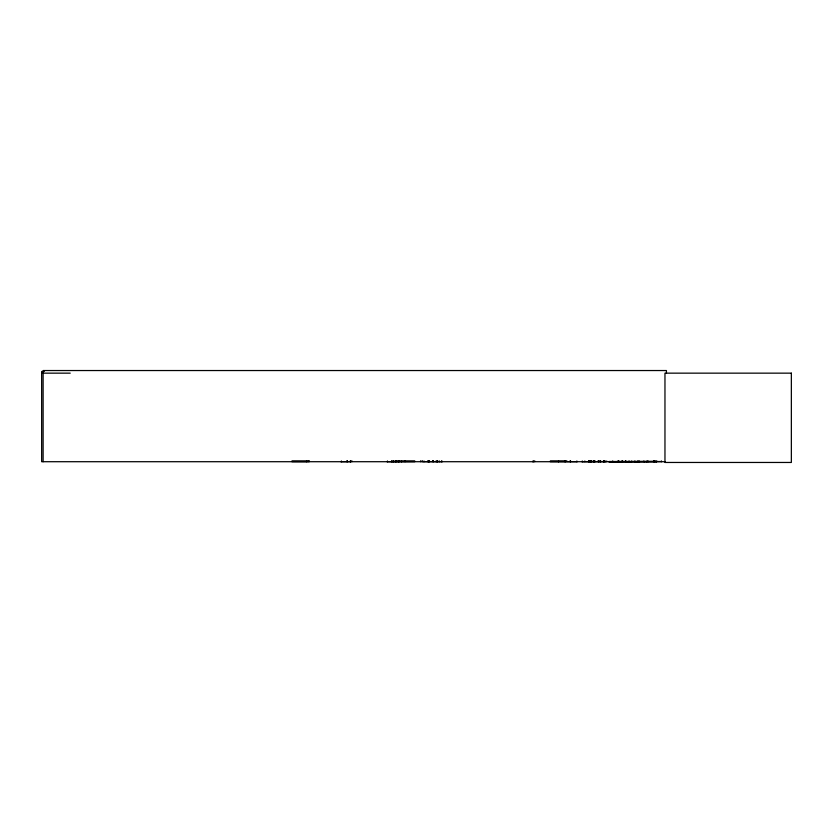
<?xml version="1.0" encoding="UTF-8"?>
<svg xmlns="http://www.w3.org/2000/svg" width="833" height="833" viewBox="0 0 833 833"><rect width="100%" height="100%" fill="white"/><g stroke="black" fill="none" stroke-linecap="round" stroke-linejoin="round"><path stroke-width="1.25" d="M391.635 461.68L391.645 460.972M405.036 461.68L405.036 460.972M581.892 461.711L606.736 461.617L606.736 460.972M387.022 461.711L414.876 461.659M340.832 461.711L350.641 461.617M350.287 461.617L350.308 460.972M584.828 461.597L584.839 460.972M423.383 461.617L442.396 461.638M533.047 461.597L532.568 461.617M656.82 461.492L608.684 461.669L661.423 461.524M617.763 461.69L618.034 461.003M617.94 461.315L618.555 461.472M620.689 461.711L621.356 461.669L620.523 461.492M625.708 461.69L627.759 461.711M629.082 461.492L628.603 461.69L629.05 461.003M630.279 461.69L629.519 461.492M634.704 461.69L634.861 461.003M635.048 461.69L635.746 461.669L634.902 461.492M637.453 461.492L636.485 461.669L638.245 461.711L638.047 461.003M638.047 461.315L637.36 461.472M639.265 461.003L639.057 461.69L639.911 461.472M643.857 461.003L643.899 461.492M644.076 461.711L644.721 461.69M647.074 461.492L646.595 461.69L647.043 461.003M653.655 461.003L653.499 461.69M654.322 461.492L654.499 460.784M656.394 461.69L656.852 461.003M558.485 461.617L558.526 461.034M622.532 461.617L622.595 461.034M608.975 461.492L656.883 461.492M620.283 461.711L620.908 461.711M654.499 461.711L653.676 461.315M656.05 461.69L656.675 461.69M429.359 461.617L429.443 461.034M44.253 371.476L41.65 371.476L41.65 461.711L665.13 461.711M41.65 373.153L70.222 373.153M291.904 461.128L308.585 461.128M398.184 461.128L414.855 461.128M550.29 461.128L566.971 461.128M291.873 461.347L308.616 461.367M398.153 461.367L414.896 461.367M550.259 461.347L567.002 461.367M291.883 461.659L308.595 461.659M422.216 461.034L422.872 461.68M550.269 461.659L577.248 461.68M441.906 461.617L441.813 461.034M436.377 461.617L436.294 461.034M603.956 461.617L603.883 461.034M401.631 461.617L401.558 461.034L401.496 461.711M392.218 461.617L392.145 461.034M631.747 461.617L631.685 461.034L631.622 461.711M666.431 373.153L666.431 370.539L43.118 370.539L43.118 461.711M661.423 460.972L661.423 461.711M654.967 460.784L654.967 461.711M648.032 460.972L648.032 461.711M625.812 460.784L625.812 461.711M625.468 460.784L625.468 461.711M622.657 460.972L622.657 461.711M621.657 460.972L621.657 461.711M618.846 460.784L618.846 461.711M618.503 460.784L618.503 461.711M612.703 460.972L612.703 461.711M604.977 460.972L604.977 461.711M604.893 460.972L604.893 461.711M603.821 460.972L603.821 461.711M603.446 460.784L603.446 461.711M600.78 460.972L600.78 461.711M600.27 460.784L600.27 461.711M599.802 460.784L599.802 461.711M598.469 460.784L598.469 461.711M598.167 460.784L598.24 461.711M595.064 460.972L595.064 461.711M594.533 460.784L594.533 461.711M594.137 460.784L594.137 461.711M593.335 460.972L593.335 461.711M591.774 460.784L591.774 461.711M591.305 460.784L591.305 461.711M590.576 460.784L590.576 461.711M590.274 460.784L590.274 461.711M589.472 460.972L589.472 461.711M588.941 460.784L588.941 461.711M588.556 460.784L588.556 461.711M582.298 460.972L582.298 461.711M576.873 460.972L576.873 461.711M570.532 460.784L570.532 461.711M570.126 460.784L570.178 461.711M565.315 460.784L565.274 461.711M564.92 460.784L564.92 461.711M558.579 460.972L558.579 461.711M534.692 460.784L534.703 461.711M533.255 460.972L533.255 461.711M533.162 460.972L533.162 461.711M441.729 460.972L441.729 461.711M439.428 460.972L439.428 461.711M437.71 460.784L437.71 461.711M437.523 460.784L437.523 461.711M436.211 460.972L436.211 461.711M433.285 460.784L433.285 461.711M432.952 460.597L432.952 461.711L432.91 460.784M429.526 460.972L429.526 461.711M428.485 460.972L428.485 461.711M428.214 460.784L428.214 461.711M428.027 460.784L428.027 461.711M424.007 460.972L424.007 461.711M422.123 460.972L422.039 461.711M420.592 460.784L420.592 461.711M399.34 460.597L399.34 461.711M398.57 460.784L398.58 461.711L398.518 460.597M398.393 460.972L398.393 461.711M398.101 460.784L398.122 461.711M396.737 460.597L396.737 461.711M395.894 460.784L395.894 461.711M395.56 460.784L395.56 461.711M393.967 460.784L393.967 461.711M393.593 460.784L393.593 461.711M392.083 460.972L392.083 461.711M387.449 460.972L387.449 461.711M351.849 460.784L351.838 461.711M350.776 460.972L350.776 461.711M350.401 460.972L350.401 461.711M347.288 460.784L347.288 461.711M346.965 460.784L346.965 461.711M341.363 460.972L341.363 461.711M309.21 460.597L309.21 461.711M306.606 460.597L306.606 461.711M791.35 373.153L664.963 373.153L664.963 462.461L791.35 462.461L791.35 373.153M593.679 461.711L593.679 460.972L593.606 461.711"/></g></svg>
